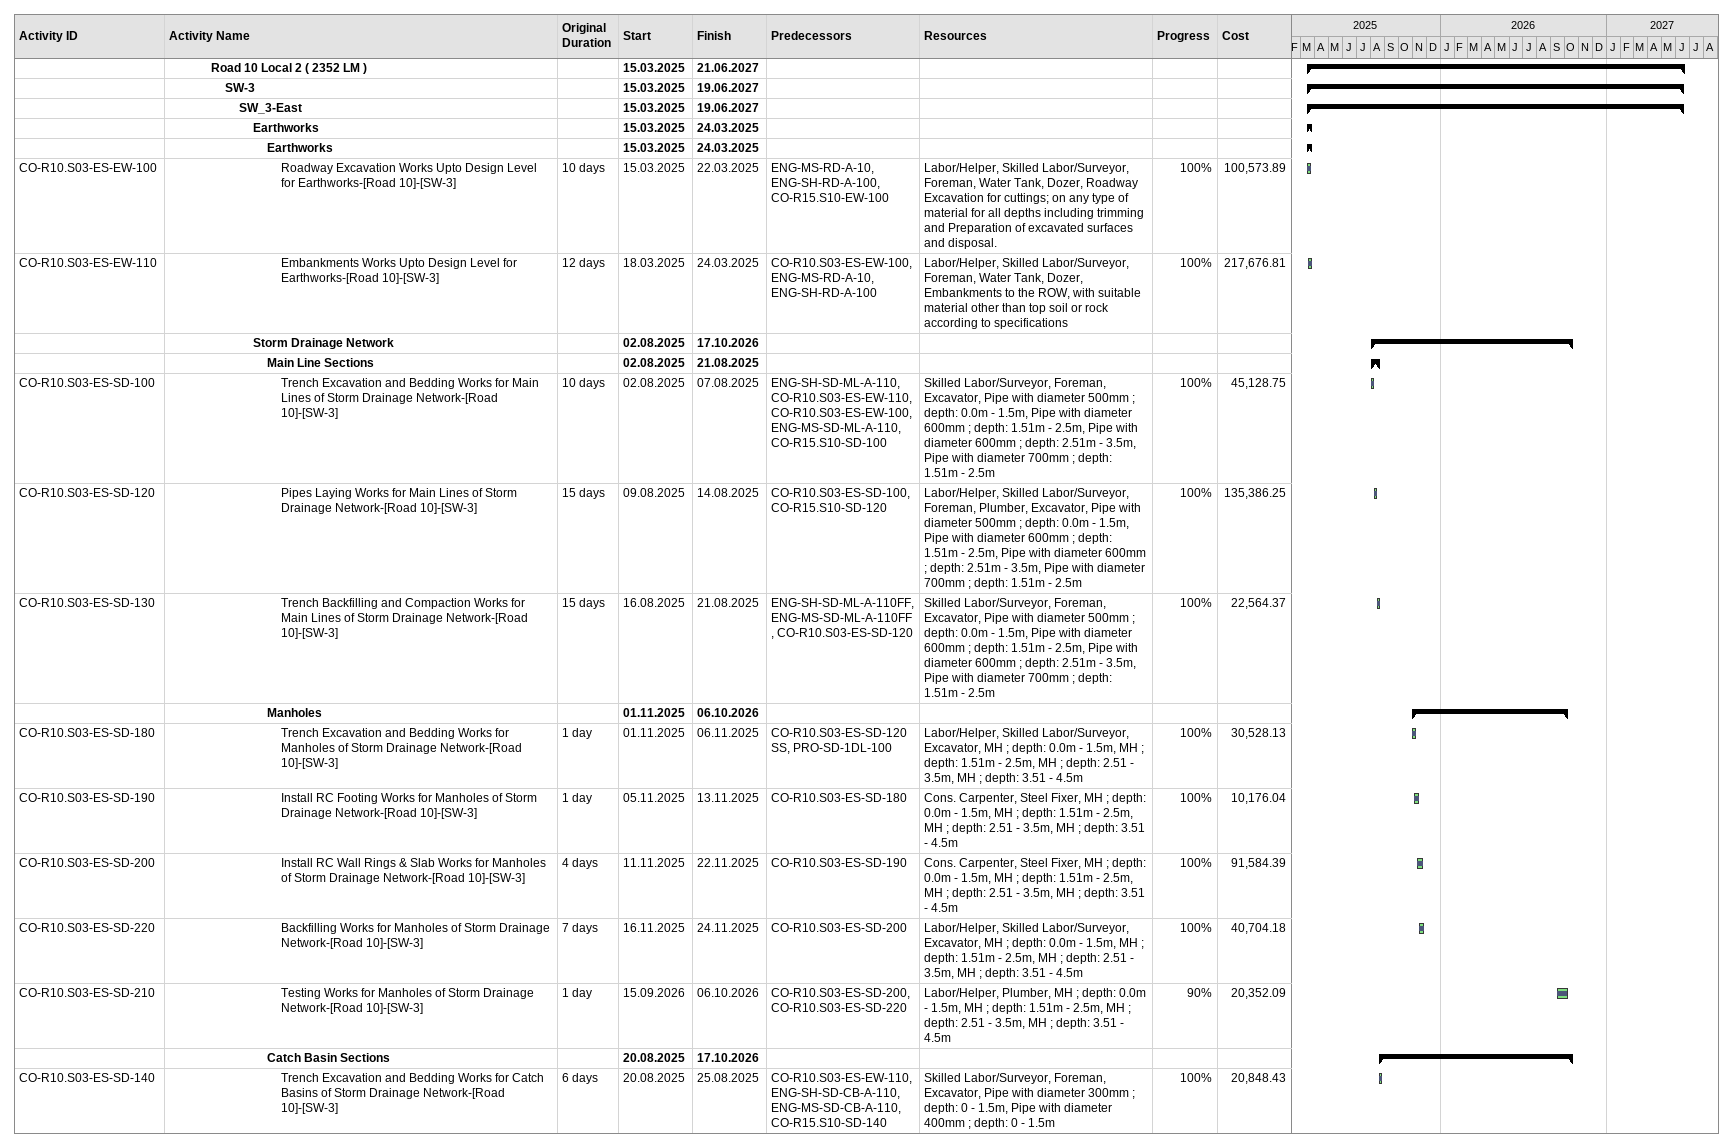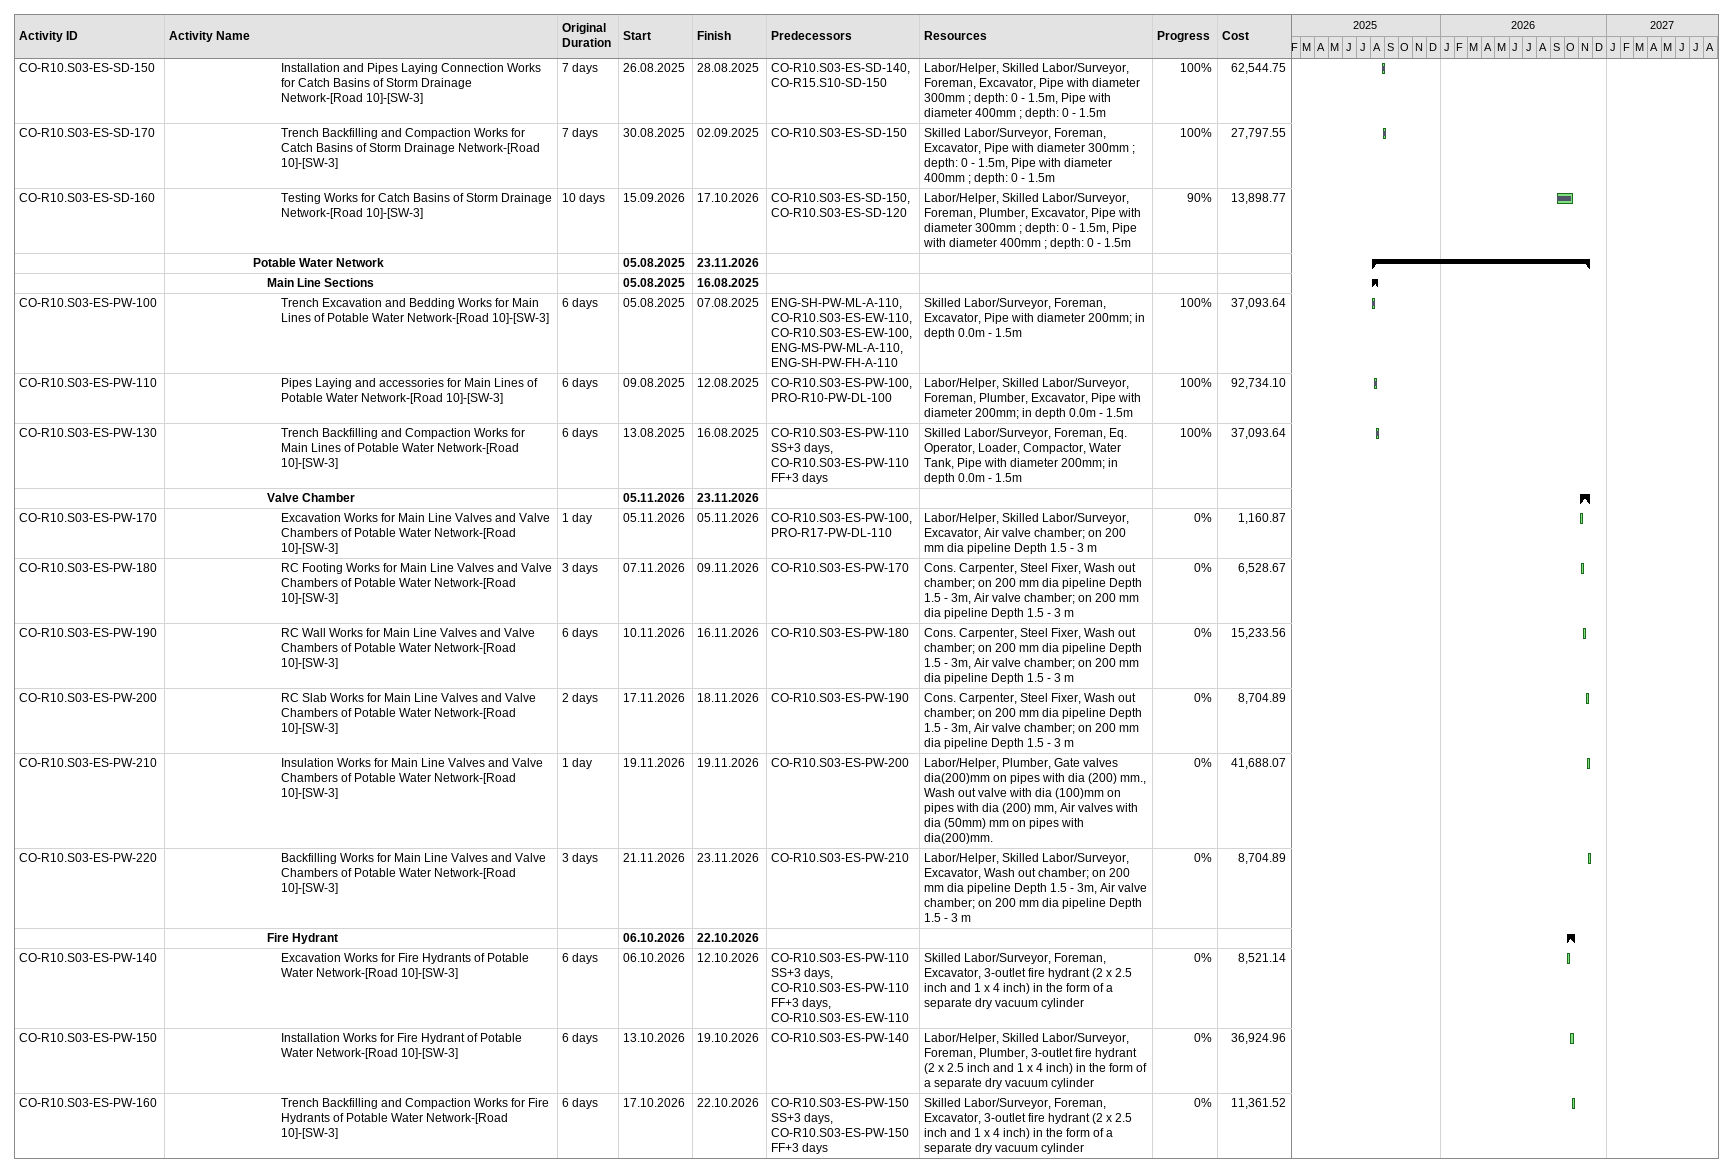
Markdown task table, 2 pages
| ID | Level | Task | Original duration | Start | Finish | Predecessors | Resources | % complete | Cost |
|---|---|---|---|---|---|---|---|---|---|
|  | 4 | **Road 10 Local 2 ( 2352 LM )** |  | 2025-03-15 | 2027-06-21 |  |  |  |  |
|  | 5 | **SW-3** |  | 2025-03-15 | 2027-06-19 |  |  |  |  |
|  | 6 | **SW_3-East** |  | 2025-03-15 | 2027-06-19 |  |  |  |  |
|  | 7 | **Earthworks** |  | 2025-03-15 | 2025-03-24 |  |  |  |  |
|  | 8 | **Earthworks** |  | 2025-03-15 | 2025-03-24 |  |  |  |  |
| CO-R10.S03-ES-EW-100 | 9 | Roadway Excavation Works Upto Design Level for Earthworks-[Road 10]-[SW-3] | 10d | 2025-03-15 | 2025-03-22 | ENG-MS-RD-A-10, ENG-SH-RD-A-100, CO-R15.S10-EW-100 | Labor/Helper, Skilled Labor/Surveyor, Foreman, Water Tank, Dozer, Roadway Excavation for cuttings; on any type of material for all depths including trimming and Preparation of excavated surfaces and disposal. | 100 | 100573.89 |
| CO-R10.S03-ES-EW-110 | 9 | Embankments Works Upto Design Level for Earthworks-[Road 10]-[SW-3] | 12d | 2025-03-18 | 2025-03-24 | CO-R10.S03-ES-EW-100, ENG-MS-RD-A-10, ENG-SH-RD-A-100 | Labor/Helper, Skilled Labor/Surveyor, Foreman, Water Tank, Dozer, Embankments to the ROW, with suitable material other than top soil or rock according to specifications | 100 | 217676.81 |
|  | 7 | **Storm Drainage Network** |  | 2025-08-02 | 2026-10-17 |  |  |  |  |
|  | 8 | **Main Line Sections** |  | 2025-08-02 | 2025-08-21 |  |  |  |  |
| CO-R10.S03-ES-SD-100 | 9 | Trench Excavation and Bedding Works for Main Lines of Storm Drainage Network-[Road 10]-[SW-3] | 10d | 2025-08-02 | 2025-08-07 | ENG-SH-SD-ML-A-110, CO-R10.S03-ES-EW-110, CO-R10.S03-ES-EW-100, ENG-MS-SD-ML-A-110, CO-R15.S10-SD-100 | Skilled Labor/Surveyor, Foreman, Excavator, Pipe with diameter 500mm ; depth: 0.0m - 1.5m, Pipe with diameter 600mm ; depth: 1.51m - 2.5m, Pipe with diameter 600mm ; depth: 2.51m - 3.5m, Pipe with diameter 700mm ; depth: 1.51m - 2.5m | 100 | 45128.75 |
| CO-R10.S03-ES-SD-120 | 9 | Pipes Laying Works for Main Lines of Storm Drainage Network-[Road 10]-[SW-3] | 15d | 2025-08-09 | 2025-08-14 | CO-R10.S03-ES-SD-100, CO-R15.S10-SD-120 | Labor/Helper, Skilled Labor/Surveyor, Foreman, Plumber, Excavator, Pipe with diameter 500mm ; depth: 0.0m - 1.5m, Pipe with diameter 600mm ; depth: 1.51m - 2.5m, Pipe with diameter 600mm ; depth: 2.51m - 3.5m, Pipe with diameter 700mm ; depth: 1.51m - 2.5m | 100 | 135386.25 |
| CO-R10.S03-ES-SD-130 | 9 | Trench Backfilling and Compaction Works for Main Lines of Storm Drainage Network-[Road 10]-[SW-3] | 15d | 2025-08-16 | 2025-08-21 | ENG-SH-SD-ML-A-110FF, ENG-MS-SD-ML-A-110FF, CO-R10.S03-ES-SD-120 | Skilled Labor/Surveyor, Foreman, Excavator, Pipe with diameter 500mm ; depth: 0.0m - 1.5m, Pipe with diameter 600mm ; depth: 1.51m - 2.5m, Pipe with diameter 600mm ; depth: 2.51m - 3.5m, Pipe with diameter 700mm ; depth: 1.51m - 2.5m | 100 | 22564.37 |
|  | 8 | **Manholes** |  | 2025-11-01 | 2026-10-06 |  |  |  |  |
| CO-R10.S03-ES-SD-180 | 9 | Trench Excavation and Bedding Works for Manholes of Storm Drainage Network-[Road 10]-[SW-3] | 1d | 2025-11-01 | 2025-11-06 | CO-R10.S03-ES-SD-120SS, PRO-SD-1DL-100 | Labor/Helper, Skilled Labor/Surveyor, Excavator, MH ; depth: 0.0m - 1.5m, MH ; depth: 1.51m - 2.5m, MH ; depth: 2.51 - 3.5m, MH ; depth: 3.51 - 4.5m | 100 | 30528.13 |
| CO-R10.S03-ES-SD-190 | 9 | Install RC Footing Works for Manholes of Storm Drainage Network-[Road 10]-[SW-3] | 1d | 2025-11-05 | 2025-11-13 | CO-R10.S03-ES-SD-180 | Cons. Carpenter, Steel Fixer, MH ; depth: 0.0m - 1.5m, MH ; depth: 1.51m - 2.5m, MH ; depth: 2.51 - 3.5m, MH ; depth: 3.51 - 4.5m | 100 | 10176.04 |
| CO-R10.S03-ES-SD-200 | 9 | Install RC Wall Rings & Slab Works for Manholes of Storm Drainage Network-[Road 10]-[SW-3] | 4d | 2025-11-11 | 2025-11-22 | CO-R10.S03-ES-SD-190 | Cons. Carpenter, Steel Fixer, MH ; depth: 0.0m - 1.5m, MH ; depth: 1.51m - 2.5m, MH ; depth: 2.51 - 3.5m, MH ; depth: 3.51 - 4.5m | 100 | 91584.39 |
| CO-R10.S03-ES-SD-220 | 9 | Backfilling Works for Manholes of Storm Drainage Network-[Road 10]-[SW-3] | 7d | 2025-11-16 | 2025-11-24 | CO-R10.S03-ES-SD-200 | Labor/Helper, Skilled Labor/Surveyor, Excavator, MH ; depth: 0.0m - 1.5m, MH ; depth: 1.51m - 2.5m, MH ; depth: 2.51 - 3.5m, MH ; depth: 3.51 - 4.5m | 100 | 40704.18 |
| CO-R10.S03-ES-SD-210 | 9 | Testing Works for Manholes of Storm Drainage Network-[Road 10]-[SW-3] | 1d | 2026-09-15 | 2026-10-06 | CO-R10.S03-ES-SD-200, CO-R10.S03-ES-SD-220 | Labor/Helper, Plumber, MH ; depth: 0.0m - 1.5m, MH ; depth: 1.51m - 2.5m, MH ; depth: 2.51 - 3.5m, MH ; depth: 3.51 - 4.5m | 90 | 20352.09 |
|  | 8 | **Catch Basin Sections** |  | 2025-08-20 | 2026-10-17 |  |  |  |  |
| CO-R10.S03-ES-SD-140 | 9 | Trench Excavation and Bedding Works for Catch Basins of Storm Drainage Network-[Road 10]-[SW-3] | 6d | 2025-08-20 | 2025-08-25 | CO-R10.S03-ES-EW-110, ENG-SH-SD-CB-A-110, ENG-MS-SD-CB-A-110, CO-R15.S10-SD-140 | Skilled Labor/Surveyor, Foreman, Excavator, Pipe with diameter 300mm ; depth: 0 - 1.5m, Pipe with diameter 400mm ; depth: 0 - 1.5m | 100 | 20848.43 |
| CO-R10.S03-ES-SD-150 | 9 | Installation and Pipes Laying Connection Works for Catch Basins of Storm Drainage Network-[Road 10]-[SW-3] | 7d | 2025-08-26 | 2025-08-28 | CO-R10.S03-ES-SD-140, CO-R15.S10-SD-150 | Labor/Helper, Skilled Labor/Surveyor, Foreman, Excavator, Pipe with diameter 300mm ; depth: 0 - 1.5m, Pipe with diameter 400mm ; depth: 0 - 1.5m | 100 | 62544.75 |
| CO-R10.S03-ES-SD-170 | 9 | Trench Backfilling and Compaction Works for Catch Basins of Storm Drainage Network-[Road 10]-[SW-3] | 7d | 2025-08-30 | 2025-09-02 | CO-R10.S03-ES-SD-150 | Skilled Labor/Surveyor, Foreman, Excavator, Pipe with diameter 300mm ; depth: 0 - 1.5m, Pipe with diameter 400mm ; depth: 0 - 1.5m | 100 | 27797.55 |
| CO-R10.S03-ES-SD-160 | 9 | Testing Works for Catch Basins of Storm Drainage Network-[Road 10]-[SW-3] | 10d | 2026-09-15 | 2026-10-17 | CO-R10.S03-ES-SD-150, CO-R10.S03-ES-SD-120 | Labor/Helper, Skilled Labor/Surveyor, Foreman, Plumber, Excavator, Pipe with diameter 300mm ; depth: 0 - 1.5m, Pipe with diameter 400mm ; depth: 0 - 1.5m | 90 | 13898.77 |
|  | 7 | **Potable Water Network** |  | 2025-08-05 | 2026-11-23 |  |  |  |  |
|  | 8 | **Main Line Sections** |  | 2025-08-05 | 2025-08-16 |  |  |  |  |
| CO-R10.S03-ES-PW-100 | 9 | Trench Excavation and Bedding Works for Main Lines of Potable Water Network-[Road 10]-[SW-3] | 6d | 2025-08-05 | 2025-08-07 | ENG-SH-PW-ML-A-110, CO-R10.S03-ES-EW-110, CO-R10.S03-ES-EW-100, ENG-MS-PW-ML-A-110, ENG-SH-PW-FH-A-110 | Skilled Labor/Surveyor, Foreman, Excavator, Pipe with diameter 200mm; in depth 0.0m - 1.5m | 100 | 37093.64 |
| CO-R10.S03-ES-PW-110 | 9 | Pipes Laying and accessories for Main Lines of Potable Water Network-[Road 10]-[SW-3] | 6d | 2025-08-09 | 2025-08-12 | CO-R10.S03-ES-PW-100, PRO-R10-PW-DL-100 | Labor/Helper, Skilled Labor/Surveyor, Foreman, Plumber, Excavator, Pipe with diameter 200mm; in depth 0.0m - 1.5m | 100 | 92734.10 |
| CO-R10.S03-ES-PW-130 | 9 | Trench Backfilling and Compaction Works for Main Lines of Potable Water Network-[Road 10]-[SW-3] | 6d | 2025-08-13 | 2025-08-16 | CO-R10.S03-ES-PW-110SS+3d, CO-R10.S03-ES-PW-110FF+3d | Skilled Labor/Surveyor, Foreman, Eq. Operator, Loader, Compactor, Water Tank, Pipe with diameter 200mm; in depth 0.0m - 1.5m | 100 | 37093.64 |
|  | 8 | **Valve Chamber** |  | 2026-11-05 | 2026-11-23 |  |  |  |  |
| CO-R10.S03-ES-PW-170 | 9 | Excavation Works for Main Line Valves and Valve Chambers of Potable Water Network-[Road 10]-[SW-3] | 1d | 2026-11-05 | 2026-11-05 | CO-R10.S03-ES-PW-100, PRO-R17-PW-DL-110 | Labor/Helper, Skilled Labor/Surveyor, Excavator, Air valve chamber; on 200 mm dia pipeline Depth 1.5 - 3 m | 0 | 1160.87 |
| CO-R10.S03-ES-PW-180 | 9 | RC Footing Works for Main Line Valves and Valve Chambers of Potable Water Network-[Road 10]-[SW-3] | 3d | 2026-11-07 | 2026-11-09 | CO-R10.S03-ES-PW-170 | Cons. Carpenter, Steel Fixer, Wash out chamber; on 200 mm dia pipeline Depth 1.5 - 3m, Air valve chamber; on 200 mm dia pipeline Depth 1.5 - 3 m | 0 | 6528.67 |
| CO-R10.S03-ES-PW-190 | 9 | RC Wall Works for Main Line Valves and Valve Chambers of Potable Water Network-[Road 10]-[SW-3] | 6d | 2026-11-10 | 2026-11-16 | CO-R10.S03-ES-PW-180 | Cons. Carpenter, Steel Fixer, Wash out chamber; on 200 mm dia pipeline Depth 1.5 - 3m, Air valve chamber; on 200 mm dia pipeline Depth 1.5 - 3 m | 0 | 15233.56 |
| CO-R10.S03-ES-PW-200 | 9 | RC Slab Works for Main Line Valves and Valve Chambers of Potable Water Network-[Road 10]-[SW-3] | 2d | 2026-11-17 | 2026-11-18 | CO-R10.S03-ES-PW-190 | Cons. Carpenter, Steel Fixer, Wash out chamber; on 200 mm dia pipeline Depth 1.5 - 3m, Air valve chamber; on 200 mm dia pipeline Depth 1.5 - 3 m | 0 | 8704.89 |
| CO-R10.S03-ES-PW-210 | 9 | Insulation Works for Main Line Valves and Valve Chambers of Potable Water Network-[Road 10]-[SW-3] | 1d | 2026-11-19 | 2026-11-19 | CO-R10.S03-ES-PW-200 | Labor/Helper, Plumber, Gate valves dia(200)mm on pipes with dia (200) mm., Wash out valve with dia (100)mm on pipes with dia (200) mm, Air valves with dia (50mm) mm on pipes with dia(200)mm. | 0 | 41688.07 |
| CO-R10.S03-ES-PW-220 | 9 | Backfilling Works for Main Line Valves and Valve Chambers of Potable Water Network-[Road 10]-[SW-3] | 3d | 2026-11-21 | 2026-11-23 | CO-R10.S03-ES-PW-210 | Labor/Helper, Skilled Labor/Surveyor, Excavator, Wash out chamber; on 200 mm dia pipeline Depth 1.5 - 3m, Air valve chamber; on 200 mm dia pipeline Depth 1.5 - 3 m | 0 | 8704.89 |
|  | 8 | **Fire Hydrant** |  | 2026-10-06 | 2026-10-22 |  |  |  |  |
| CO-R10.S03-ES-PW-140 | 9 | Excavation Works for Fire Hydrants of Potable Water Network-[Road 10]-[SW-3] | 6d | 2026-10-06 | 2026-10-12 | CO-R10.S03-ES-PW-110SS+3d, CO-R10.S03-ES-PW-110FF+3d, CO-R10.S03-ES-EW-110 | Skilled Labor/Surveyor, Foreman, Excavator, 3-outlet fire hydrant (2 x 2.5 inch and 1 x 4 inch) in the form of a separate dry vacuum cylinder | 0 | 8521.14 |
| CO-R10.S03-ES-PW-150 | 9 | Installation Works for Fire Hydrant of Potable Water Network-[Road 10]-[SW-3] | 6d | 2026-10-13 | 2026-10-19 | CO-R10.S03-ES-PW-140 | Labor/Helper, Skilled Labor/Surveyor, Foreman, Plumber, 3-outlet fire hydrant (2 x 2.5 inch and 1 x 4 inch) in the form of a separate dry vacuum cylinder | 0 | 36924.96 |
| CO-R10.S03-ES-PW-160 | 9 | Trench Backfilling and Compaction Works for Fire Hydrants of Potable Water Network-[Road 10]-[SW-3] | 6d | 2026-10-17 | 2026-10-22 | CO-R10.S03-ES-PW-150SS+3d, CO-R10.S03-ES-PW-150FF+3d | Skilled Labor/Surveyor, Foreman, Excavator, 3-outlet fire hydrant (2 x 2.5 inch and 1 x 4 inch) in the form of a separate dry vacuum cylinder | 0 | 11361.52 |
